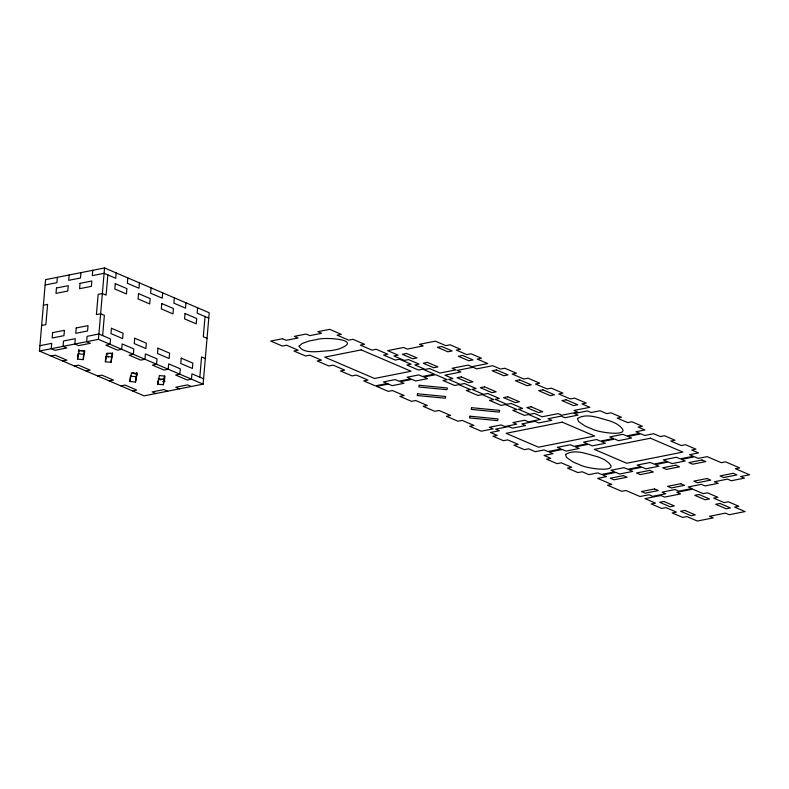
<?xml version="1.0" encoding="UTF-8"?>
<svg xmlns="http://www.w3.org/2000/svg" width="789" height="789" viewBox="0 0 789 789"><rect width="100%" height="100%" fill="white"/><g stroke="black" fill="none" stroke-linecap="round" stroke-linejoin="round"><path stroke-width="1.18" d="M39.45 351.056L45.575 279.661L104.552 267.954L209.223 312.76L203.108 384.154L144.121 395.861L39.45 351.056L98.438 339.349L203.108 384.154M57.37 277.314L56.907 282.669L45.111 285.016M69.166 274.976L68.702 280.332L80.498 277.984L80.961 272.629M77.539 359.103L79.225 350.494L84.847 351.026L83.17 359.646L77.539 359.103L78.003 353.748L83.624 354.291L84.255 351.056M83.17 359.646L83.624 354.291M92.757 270.292L92.303 275.647L104.099 273.31L115.727 278.28L116.18 272.925M98.438 339.349L104.552 267.954M102.629 335.591L104.365 315.363L100.627 313.766L96.416 314.604L98.152 294.366L102.363 293.538L106.101 295.135L107.837 274.907M105.371 361.776L107.048 353.166L112.679 353.709L110.993 362.319L105.371 361.776L105.736 357.496M110.993 362.319L112.294 352.653M127.818 277.906L127.354 283.261L138.982 288.241L139.446 282.886M129.879 381.511L131.556 372.891L137.178 373.434L135.501 382.054L129.879 381.511L130.244 377.221M135.501 382.054L136.803 372.388M151.074 287.867L150.62 293.222L162.248 298.193L162.702 292.847M157.711 384.184L159.388 375.564L165.009 376.106L163.333 384.726L157.711 384.184L157.987 380.969M163.333 384.726L164.418 376.136M174.339 297.818L173.876 303.173L185.504 308.154L185.967 302.798M197.595 307.779L197.132 313.134L208.769 318.115M199.824 377.201L201.56 356.973L205.298 358.571M205.032 316.507L203.296 336.745L207.034 338.343M78.427 351.598L78.841 349.438M43.375 305.244L47.587 304.406L45.861 324.634L41.639 325.472M39.914 345.7L51.709 343.363L51.246 348.718L54.983 350.316L66.779 347.979L63.041 346.371L63.505 341.016L75.3 338.678L74.837 344.034L78.575 345.631L90.37 343.294L86.632 341.686L87.096 336.331L98.891 333.994L110.519 338.974L110.065 344.329L105.854 345.168L117.482 350.138L121.693 349.31L122.157 343.955L133.785 348.925L133.321 354.281L129.11 355.119L140.738 360.1L144.949 359.261L145.413 353.906L157.041 358.887L156.587 364.242L152.366 365.08L164.004 370.061L168.215 369.222L168.668 363.867L180.306 368.848L179.843 374.203L175.631 375.031L187.259 380.012L191.471 379.174L191.934 373.818L203.562 378.799M51.078 356.036L55.289 355.198L66.927 360.178L62.706 361.017M106.16 354.093L110.874 353.156M74.344 365.997L78.555 365.159L90.183 370.14L85.971 370.968M97.599 375.949L101.811 375.11L113.448 380.091L109.227 380.929M120.865 385.91L125.076 385.071L136.704 390.052L132.493 390.89M160.177 379.805L164.891 378.868M162.731 381.639L165.088 381.176M83.289 350.829L78.939 350.494M105.834 356.421L111.456 356.963M130.343 376.156L135.964 376.698M158.165 378.828L163.787 379.371M191.303 386.502L187.565 384.894L175.769 387.241L179.507 388.839M106.17 355.928L108.438 356.894M132.897 372.921L137.434 374.854M167.712 391.176L163.974 389.579L152.178 391.926L155.916 393.524M52.626 332.652L52.163 338.008L63.958 335.66L64.422 330.305L52.626 332.652M56.453 288.024L55.989 293.38L67.785 291.042L68.249 285.687L56.453 288.024M76.217 327.968L75.754 333.323L87.559 330.986L88.013 325.63L76.217 327.968M80.044 283.34L79.581 288.695L91.376 286.358L91.84 281.002L80.044 283.34M111.436 328.263L110.983 333.619L122.611 338.599L123.074 333.244L111.436 328.263M115.263 283.636L114.809 288.991L126.437 293.972L126.901 288.616L115.263 283.636M134.702 338.215L134.238 343.57L145.876 348.551L146.33 343.195L134.702 338.215M138.529 293.597L138.065 298.952L149.693 303.933L150.157 298.577L138.529 293.597M157.958 348.176L157.504 353.531L169.132 358.512L169.596 353.156L157.958 348.176M161.784 303.548L161.331 308.903L172.959 313.884L173.412 308.529L161.784 303.548M181.223 358.137L180.76 363.492L192.388 368.463L192.851 363.108L181.223 358.137M185.05 313.509L184.587 318.864L196.214 323.845L196.678 318.49L185.05 313.509M565.535 454.484L566.502 457.413L572.548 461.634A49.944 15.435 4.9 0 0 579.58 464.642C585.389 468.765 626.811 474.307 604.433 459.711A49.944 15.435 4.9 0 0 597.411 456.703C587.588 454.257 574.767 448.546 565.535 454.484M577.489 418.535L578.465 421.464L584.501 425.685A49.944 15.435 4.9 0 0 591.533 428.703C597.342 432.816 638.774 438.368 616.387 423.762A49.944 15.435 4.9 0 0 609.364 420.754C599.541 418.308 586.73 412.598 577.489 418.535M417.549 393.8L417.213 395.526L445.331 398.218L445.667 396.502L417.549 393.8M419.215 385.269L418.88 386.995L446.988 389.697L447.324 387.971L419.215 385.269M469.889 416.207L469.554 417.923L497.662 420.626L497.997 418.9L469.889 416.207M471.546 407.676L471.211 409.392L499.329 412.095L499.664 410.379L471.546 407.676M299.09 346.154C303.804 355.07 321.882 350.671 330.512 350.671A49.944 15.435 4.9 0 0 338.432 349.093C365.475 339.497 323.579 336.607 316.379 339.655A49.944 15.435 4.9 0 0 308.46 341.233L302.148 343.511L299.09 346.154M282.492 338.718L270.696 341.055L282.324 346.036L286.535 345.197L298.173 350.178L293.952 351.016L305.59 355.997L309.801 355.158L321.429 360.139L317.217 360.977L328.845 365.948L333.057 365.12L344.685 370.09L340.473 370.929L352.111 375.909L356.322 375.071L367.95 380.051L363.739 380.89L375.367 385.87L387.162 383.523L383.424 381.925L395.22 379.578L398.958 381.186L410.753 378.838L407.016 377.241L418.811 374.903L422.549 376.501L434.354 374.154L422.717 369.183L418.505 370.011L406.877 365.041L411.089 364.202L399.461 359.222L395.25 360.06L383.612 355.08L387.833 354.241L376.195 349.261L371.984 350.099L360.356 345.118L364.567 344.29L352.939 339.309L348.728 340.148L337.1 335.167L341.312 334.329L329.684 329.348L317.878 331.696L321.616 333.293L309.821 335.631L306.083 334.033L294.287 336.38L298.025 337.978L286.229 340.315L282.492 338.718M361.224 349.892L324.713 357.141L374.558 378.483L411.069 371.234L361.224 349.892M403.544 347.476L387.636 350.641L398.1 355.119L393.889 355.957L404.353 360.435L408.564 359.597L419.028 364.084L414.817 364.912L425.291 369.4L429.502 368.562L439.966 373.039L455.884 369.883L452.146 368.285L468.064 365.12L471.802 366.727L487.71 363.561L477.246 359.084L481.458 358.245L470.994 353.768L466.782 354.606L456.318 350.119L460.529 349.28L450.055 344.803L445.844 345.641L435.38 341.164L419.462 344.32L423.2 345.917L407.282 349.083L403.544 347.476M406.522 353.442L402.311 354.281L412.775 358.768L416.996 357.93L406.522 353.442M441.633 346.479L437.422 347.318L447.886 351.795L452.097 350.957L441.633 346.479M427.46 362.407L423.249 363.246L433.713 367.723L437.925 366.885L427.46 362.407M462.571 355.435L458.36 356.273L468.824 360.751L473.035 359.922L462.571 355.435M388.405 384.056L376.609 386.403L388.247 391.374L392.458 390.545L404.086 395.516L399.875 396.354L411.503 401.335L415.714 400.496L427.342 405.477L423.131 406.315L434.759 411.296L438.98 410.458L450.608 415.438L446.396 416.267L458.024 421.247L462.236 420.409L473.864 425.389L469.652 426.228L481.28 431.208L493.076 428.861L489.338 427.263L501.133 424.926L504.881 426.524L516.677 424.176L512.939 422.579L524.734 420.241L528.472 421.839L540.268 419.501L528.64 414.521L524.419 415.359L512.791 410.379L517.002 409.54L505.374 404.56L501.163 405.398L489.535 400.417L493.746 399.579L482.118 394.608L477.907 395.437L466.269 390.466L470.491 389.628L458.853 384.647L454.642 385.486L443.014 380.505L447.225 379.667L435.597 374.686L423.801 377.034L427.539 378.631L415.744 380.979L412.006 379.371L400.21 381.718L403.948 383.316L392.143 385.663L388.405 384.056M473.045 367.26L457.127 370.416L460.865 372.013L444.947 375.179L452.847 378.552L448.625 379.391L460.263 384.371L464.474 383.533L476.102 388.513L471.891 389.352L483.519 394.322L487.73 393.494L499.368 398.465L495.147 399.303L506.785 404.284L510.996 403.445L522.624 408.426L518.412 409.264L530.04 414.245L534.252 413.406L542.142 416.779L558.06 413.623L561.798 415.221L577.716 412.065L573.978 410.458L589.896 407.302L582.006 403.929L586.217 403.09L574.589 398.11L570.368 398.948L558.74 393.967L562.951 393.129L551.324 388.149L547.112 388.987L535.484 384.006L539.696 383.178L528.068 378.197L523.847 379.036L512.219 374.055L516.43 373.217L504.802 368.236L500.591 369.074L492.701 365.702L476.783 368.857L473.045 367.26M461.269 376.886L457.058 377.714L468.686 382.695L472.897 381.856L461.269 376.886M496.38 369.913L492.168 370.751L503.796 375.722L508.008 374.893L496.38 369.913M484.525 386.837L480.314 387.675L491.942 392.656L496.163 391.817L484.525 386.837M519.635 379.864L515.424 380.702L527.052 385.683L531.273 384.845L519.635 379.864M507.791 396.798L503.579 397.636L515.207 402.607L519.418 401.779L507.791 396.798M542.901 389.825L538.69 390.663L550.318 395.644L554.529 394.806L542.901 389.825M531.046 406.749L526.835 407.588L538.463 412.568L542.684 411.73L531.046 406.749M566.157 399.786L561.946 400.615L573.573 405.595L577.785 404.757L566.157 399.786M508.747 426.533L495.64 429.137L499.378 430.735L490.482 432.5L497.208 435.38L492.997 436.218L503.461 440.706L507.672 439.868L518.146 444.345L513.935 445.183L524.399 449.661L528.61 448.823L535.336 451.702L544.232 449.937L547.97 451.545L561.078 448.941L557.34 447.343L570.447 444.74L574.185 446.337L587.292 443.734L583.554 442.136L596.662 439.532L600.399 441.13L613.507 438.526L609.769 436.928L622.876 434.325L626.614 435.932L639.721 433.329L635.983 431.731L644.879 429.956L638.153 427.076L642.364 426.247L631.9 421.76L627.679 422.598L617.215 418.121L621.426 417.282L610.962 412.805L606.751 413.643L600.025 410.753L591.129 412.519L587.391 410.921L574.284 413.525L578.021 415.122L564.914 417.726L561.176 416.128L548.069 418.732L551.807 420.33L538.7 422.934L534.962 421.336L521.854 423.93L525.592 425.537L512.485 428.131L508.747 426.533M562.251 422.164L506.074 433.309L538.473 447.185L594.65 436.031L562.251 422.164M562.33 449.474L549.223 452.077L552.961 453.675L544.065 455.44L550.791 458.32L546.58 459.159L557.044 463.636L561.255 462.798L571.729 467.285L567.508 468.114L577.982 472.601L582.193 471.763L588.919 474.643L597.815 472.877L601.553 474.475L614.661 471.871L610.923 470.274L624.03 467.67L627.768 469.277L640.875 466.674L637.137 465.076L650.244 462.472L653.982 464.07L667.09 461.466L663.352 459.869L676.459 457.265L680.197 458.863L693.304 456.259L689.566 454.661L698.462 452.896L691.736 450.016L695.947 449.178L685.473 444.7L681.262 445.538L670.798 441.051L675.009 440.223L664.545 435.735L660.334 436.573L653.598 433.694L644.712 435.459L640.974 433.861L627.866 436.465L631.604 438.063L618.497 440.666L614.759 439.069L601.652 441.662L605.39 443.27L592.283 445.864L588.545 444.266L575.437 446.87L579.175 448.468L566.068 451.071L562.33 449.474M650.471 438.22L594.295 449.375L626.693 463.242L682.87 452.087L650.471 438.22M615.903 472.414L602.796 475.008L606.534 476.615L597.648 478.381L611.761 484.426L607.55 485.255L621.673 491.3L625.884 490.472L640.007 496.518L648.903 494.752L652.641 496.35L665.748 493.746L662.01 492.149L675.118 489.545L678.856 491.143L691.963 488.539L688.225 486.941L701.332 484.338L705.07 485.935L718.177 483.341L714.439 481.734L727.547 479.13L731.285 480.738L744.392 478.134L740.654 476.536L749.55 474.771L735.427 468.725L739.638 467.887L725.515 461.841L721.304 462.679L707.181 456.634L698.285 458.399L694.547 456.801L681.44 459.395L685.177 461.003L672.07 463.597L668.332 461.999L655.225 464.603L658.963 466.2L645.856 468.804L642.118 467.206L629.011 469.81L632.748 471.408L619.641 474.011L615.903 472.414M623.379 475.609L610.272 478.213L614.01 479.811L627.117 477.207L623.379 475.609M649.594 470.402L636.486 473.005L640.224 474.603L653.331 472.009L649.594 470.402M675.808 465.204L662.701 467.808L666.439 469.406L679.546 466.802L675.808 465.204M702.023 459.997L688.915 462.601L692.653 464.198L705.77 461.595L702.023 459.997M654.535 488.943L641.427 491.547L645.165 493.145L658.273 490.541L654.535 488.943M680.749 483.736L667.642 486.34L671.38 487.947L684.487 485.343L680.749 483.736M706.964 478.538L693.856 481.142L697.594 482.74L710.702 480.136L706.964 478.538M733.178 473.331L720.071 475.935L723.809 477.532L736.916 474.929L733.178 473.331M660.906 495.492L644.998 498.648L655.462 503.126L651.25 503.964L661.715 508.441L665.926 507.613L676.4 512.091L672.179 512.929L682.653 517.406L686.864 516.568L697.328 521.046L713.246 517.89L709.508 516.292L725.426 513.126L729.164 514.734L745.082 511.568L734.608 507.09L738.82 506.252L728.355 501.774L724.144 502.613L713.68 498.125L717.891 497.297L707.427 492.809L703.206 493.648L692.742 489.17L676.824 492.326L680.562 493.924L664.654 497.09L660.906 495.492M663.884 501.459L659.673 502.287L670.137 506.775L674.358 505.936L663.884 501.459M698.995 494.486L694.784 495.324L705.248 499.802L709.459 498.964L698.995 494.486M684.822 510.414L680.611 511.252L691.075 515.73L695.287 514.901L684.822 510.414M719.933 503.441L715.722 504.279L726.186 508.767L730.397 507.929L719.933 503.441"/></g></svg>
